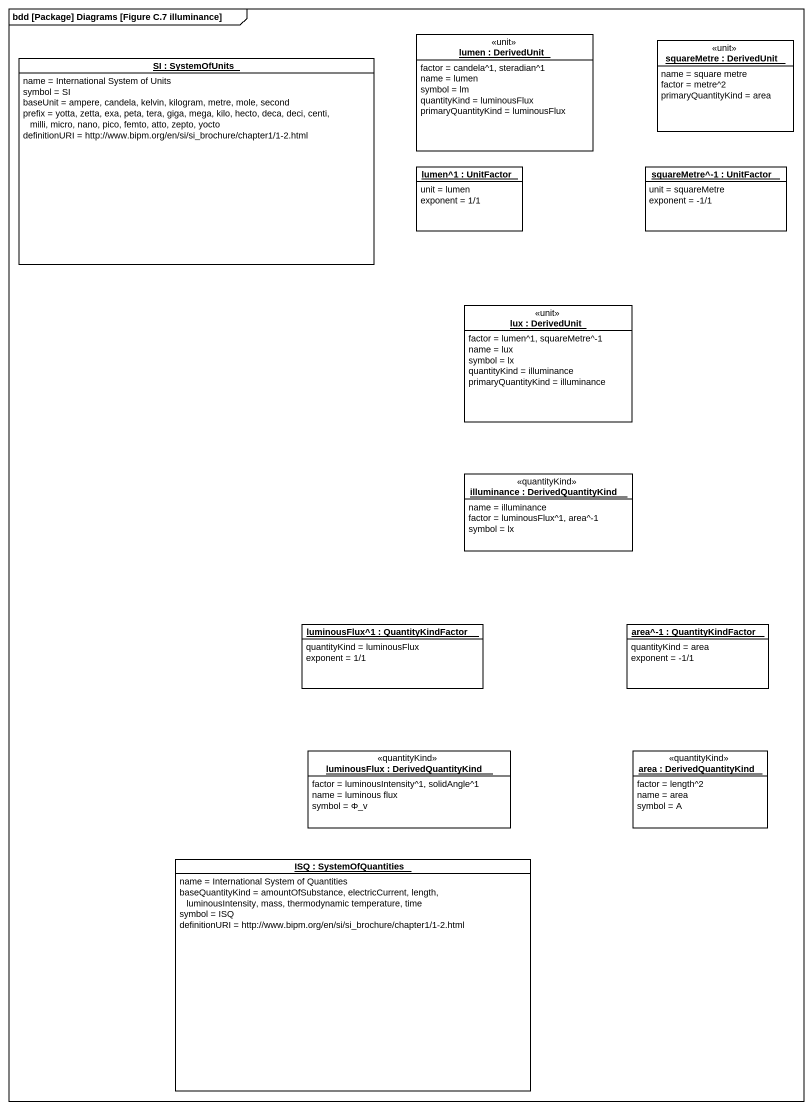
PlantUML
@startuml
mainframe bdd [Package] Diagrams [Figure C.7 illuminance]
hide circle
hide empty members
object "SI : SystemOfUnits" as SI #FFFFFF {
  name = International System of Units
  symbol = SI
  baseUnit = ampere, candela, kelvin, kilogram, metre, mole, second
  prefix = yotta, zetta, exa, peta, tera, giga, mega, kilo, hecto, deca, deci, centi, milli, micro, nano, pico, femto, atto, zepto, yocto
  definitionURI = http://www.bipm.org/en/si/si_brochure/chapter1/1-2.html
}
object "lumen : DerivedUnit" as lumen <<unit>> #FFFFFF {
  factor = candela^1, steradian^1
  name = lumen
  symbol = lm
  quantityKind = luminousFlux
  primaryQuantityKind = luminousFlux
}
object "squareMetre : DerivedUnit" as squareMetre <<unit>> #FFFFFF {
  name = square metre
  factor = metre^2
  primaryQuantityKind = area
}
object "lumen^1 : UnitFactor" as lumen_1 #FFFFFF {
  unit = lumen
  exponent = 1/1
}
object "squareMetre^-1 : UnitFactor" as squareMetre_1 #FFFFFF {
  unit = squareMetre
  exponent = -1/1
}
object "lux : DerivedUnit" as lux <<unit>> #FFFFFF {
  factor = lumen^1, squareMetre^-1
  name = lux
  symbol = lx
  quantityKind = illuminance
  primaryQuantityKind = illuminance
}
object "illuminance : DerivedQuantityKind" as illuminance <<quantityKind>> #FFFFFF {
  name = illuminance
  factor = luminousFlux^1, area^-1
  symbol = lx
}
object "luminousFlux^1 : QuantityKindFactor" as luminousFlux_1 #FFFFFF {
  quantityKind = luminousFlux
  exponent = 1/1
}
object "area^-1 : QuantityKindFactor" as area_1 #FFFFFF {
  quantityKind = area
  exponent = -1/1
}
object "luminousFlux : DerivedQuantityKind" as luminousFlux <<quantityKind>> #FFFFFF {
  factor = luminousIntensity^1, solidAngle^1
  name = luminous flux
  symbol = Φ_v
}
object "area : DerivedQuantityKind" as area <<quantityKind>> #FFFFFF {
  factor = length^2
  name = area
  symbol = A
}
object "ISQ : SystemOfQuantities" as ISQ #FFFFFF {
  name = International System of Quantities
  baseQuantityKind = amountOfSubstance, electricCurrent, length, luminousIntensity, mass, thermodynamic temperature, time
  symbol = ISQ
  definitionURI = http://www.bipm.org/en/si/si_brochure/chapter1/1-2.html
}
@enduml
